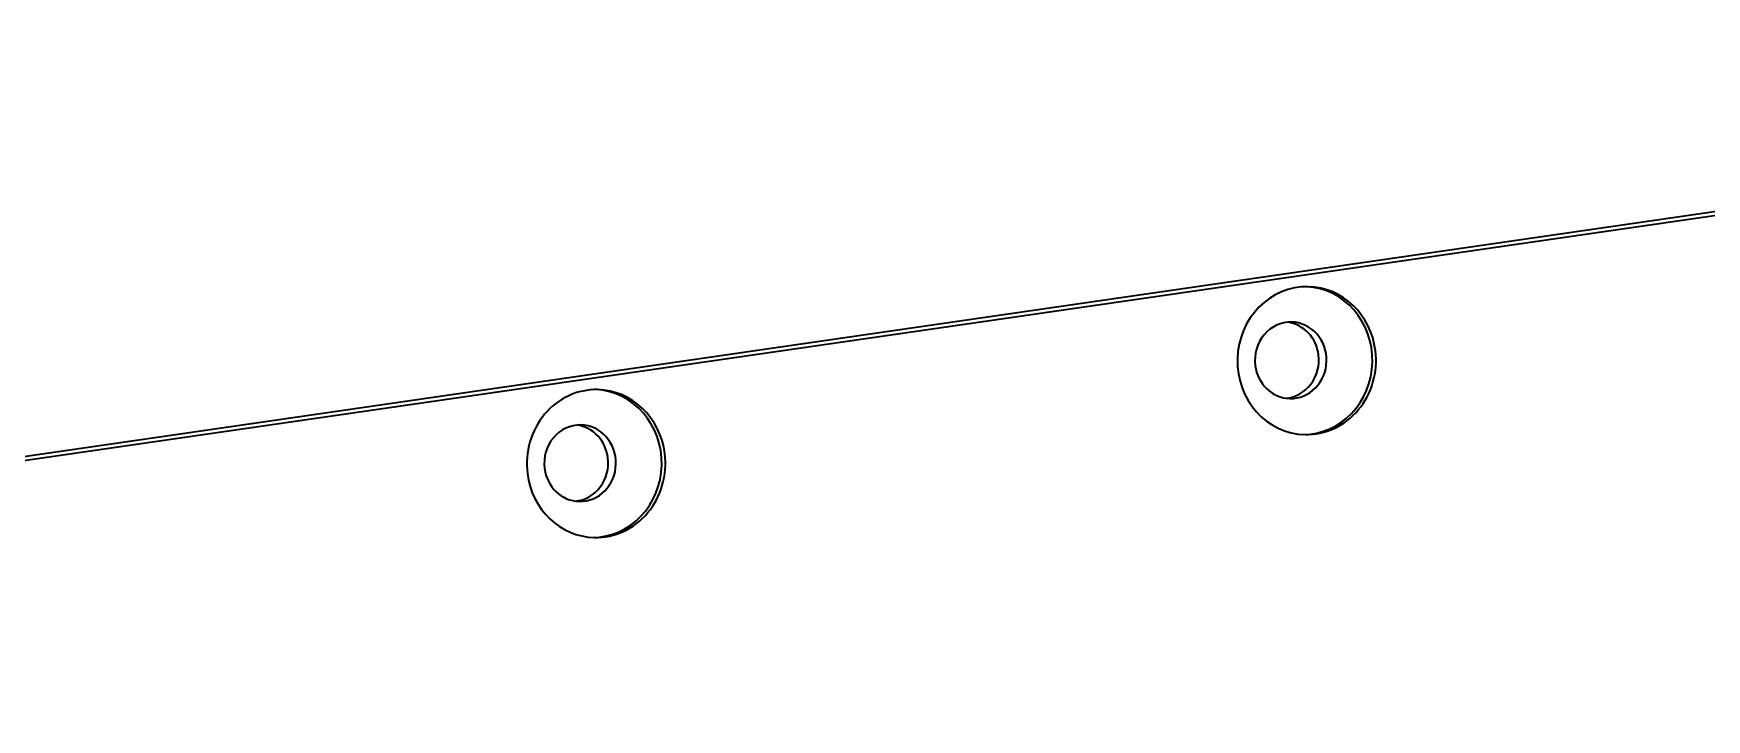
# Model space of a CAD drawing. Header units: millimetres. Extents: x -631 to 3210, y -561 to 2288.
# Drawn here: x 128.9 to 227.3, y -20.5 to 19.8 of the extents above; entities that cross this region are included whole.
import ezdxf

# ---------------------------------------------------------------- set-up
doc = ezdxf.new("R2010")
doc.units = ezdxf.units.MM
doc.layers.get('0').update_dxf_attribs({"lineweight": 18})

msp = doc.modelspace()

# ---------------------------------------------------------------- linework, layer by layer
at = {"color": 7, "lineweight": 35}
for p, q in [((300.302, 19.817), (21.551, -20.538)), ((299.838, 19.515), (24.803, -20.302))]:
    msp.add_line(p, q, dxfattribs=at)
for centre, major_axis, start_param, end_param in [((203.82, 0.571), (0.102, 4.349), 0.000029, 3.141621), ((203.611, 0.576), (-0.102, -4.349), 0.02562, 3.115924), ((203.82, 0.571), (0.102, 4.349), 4.869206, 6.283214), ((202.88, 0.593), (-0.053, -2.249), 3.141621, 4.869206), ((202.427, 0.603), (0.053, 2.249), 4.869206, 6.175626), ((202.88, 0.593), (-0.053, -2.249), 0.000029, 3.141621), ((203.82, 0.571), (0.102, 4.349), 3.141621, 4.869206), ((202.88, 0.593), (-0.053, -2.249), 4.869206, 6.283214), ((202.427, 0.603), (0.053, 2.249), 3.249222, 4.869206), ((162.008, -5.482), (-0.102, -4.349), 3.141621, 4.869206), ((161.799, -5.477), (-0.102, -4.349), 0.02562, 3.115924), ((162.008, -5.482), (-0.102, -4.349), 1.727613, 3.141621), ((161.066, -5.46), (-0.053, -2.249), 3.141621, 4.869206), ((160.613, -5.45), (0.053, 2.249), 4.869206, 6.175626), ((161.066, -5.46), (-0.053, -2.249), 0.000029, 3.141621), ((162.008, -5.482), (0.102, 4.349), 3.141621, 4.869206), ((161.066, -5.46), (-0.053, -2.249), 4.869206, 6.283214), ((160.613, -5.45), (0.053, 2.249), 3.249222, 4.869206), ((162.008, -5.482), (0.102, 4.349), 1.727613, 3.141621)]:
    msp.add_ellipse(centre, major_axis=major_axis, ratio=0.937278, start_param=start_param, end_param=end_param, dxfattribs=at)

doc.saveas('drawing.dxf')
